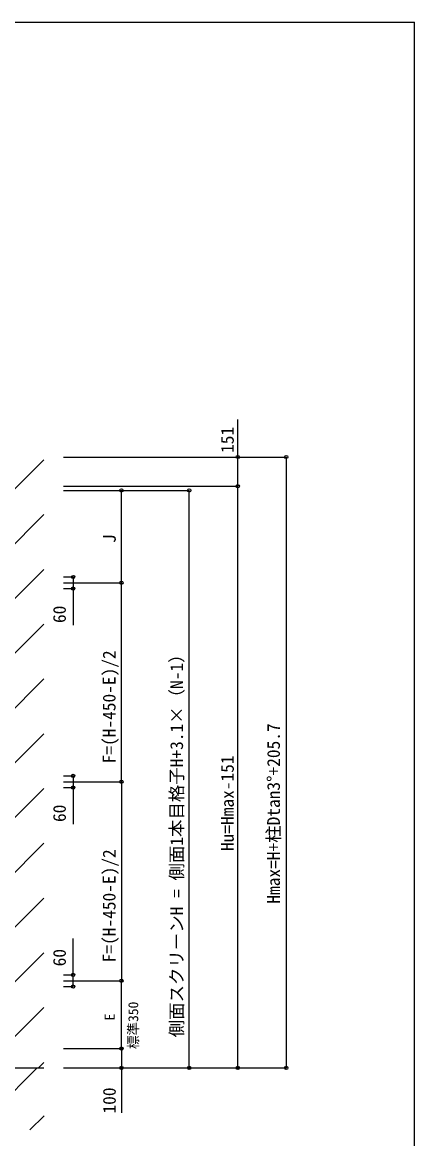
# Model space of a CAD drawing. Units: millimetres, scale not verified. Extents: x -6125 to 6125, y -9097 to 9042.
# Drawn here: x 4100 to 6125, y 2988 to 8753 of the extents above; entities that cross this region are included whole.
import ezdxf
from ezdxf.enums import TextEntityAlignment as Align

# ---------------------------------------------------------------- set-up
doc = ezdxf.new("R2010")
doc.units = ezdxf.units.MM
doc.header["$LTSCALE"] = 50
for name, color, linetype in [('0-6_YKK_A1', 4, 'Continuous'), ('0-7_YKK_D', 6, 'Continuous'), ('0-8_YKK_ZWAK', 7, 'Continuous')]:
    doc.layers.add(name, color=color, linetype=linetype)
doc.styles.add('ＭＳ ゴシック', font='')
doc.styles.get('ＭＳ ゴシック').set_extended_font_data('MS Gothic')

msp = doc.modelspace()

# ---------------------------------------------------------------- linework, layer by layer
at = {"layer": '0-6_YKK_A1'}
for p, q in [((4011.89, 6293.14), (4211.89, 6493.14)), ((4011.89, 6010.3), (4211.89, 6210.3)), ((4011.89, 5727.46), (4211.89, 5927.46)), ((4011.89, 5444.61), (4211.89, 5644.61)), ((4011.89, 5161.77), (4211.89, 5361.77)), ((4011.89, 4878.93), (4211.89, 5078.93)), ((4011.89, 4596.08), (4211.89, 4796.08)), ((4011.89, 4313.24), (4211.89, 4513.24)), ((4011.89, 4030.4), (4211.89, 4230.4)), ((4011.89, 3747.56), (4211.89, 3947.56)), ((4011.89, 3464.71), (4211.89, 3664.71)), ((-5655.61, 3353.31), (4211.89, 3353.29)), ((4176.86, 3353.31), (3856.74, 3033.19)), ((4183.33, 3353.31), (4211.89, 3381.87)), ((4212.69, 3106.3), (4139.58, 3033.19))]:
    msp.add_line(p, q, dxfattribs=at)
at = {"layer": '0-7_YKK_D'}
for p, q in [((4312.89, 6507.94), (5212.89, 6507.94)), ((4990.89, 6507.94), (5462.89, 6507.94)), ((5461.89, 6507.94), (5461.89, 3353.31)), ((4312.89, 6356.94), (5212.89, 6356.94)), ((4312.89, 6356.94), (5212.89, 6356.94)), ((5211.89, 3353.31), (5211.89, 6356.94)), ((4312.89, 6335.11), (4962.89, 6335.11)), ((4312.89, 6335.11), (4612.89, 6335.11)), ((4611.89, 5858.31), (4611.89, 6335.11)), ((4961.89, 3353.31), (4961.89, 6335.11)), ((4312.89, 5888.31), (4362.89, 5888.31)), ((4312.89, 5858.31), (4612.89, 5858.31)), ((4312.89, 5858.31), (4612.89, 5858.31)), ((4312.89, 5828.31), (4362.89, 5828.31)), ((4611.89, 4830.81), (4611.89, 5858.31)), ((4312.89, 4860.81), (4362.89, 4860.81)), ((4312.89, 4830.81), (4612.89, 4830.81)), ((4312.89, 4830.81), (4612.89, 4830.81)), ((4312.89, 4800.81), (4362.89, 4800.81)), ((4611.89, 4830.81), (4611.89, 3803.31)), ((4312.89, 3833.31), (4362.89, 3833.31)), ((4312.89, 3803.31), (4612.89, 3803.31)), ((4312.89, 3803.31), (4612.89, 3803.31)), ((4312.89, 3773.31), (4362.89, 3773.31)), ((4611.89, 3453.31), (4611.89, 3803.31)), ((4312.89, 3453.31), (4612.89, 3453.31)), ((4312.89, 3453.31), (4612.89, 3453.31)), ((4312.89, 3353.31), (4962.89, 3353.31)), ((4312.89, 3353.31), (4612.89, 3353.31)), ((4312.89, 3353.31), (5212.89, 3353.31)), ((4312.89, 3353.31), (5462.89, 3353.31))]:
    msp.add_line(p, q, dxfattribs=at)
for points in [[(5211.89, 6356.94), (5211.89, 6507.94), (5211.89, 6701.56)], [(4361.89, 5888.31), (4361.89, 5828.31), (4361.89, 5640.16)], [(4361.89, 4860.81), (4361.89, 4800.81), (4361.89, 4612.66)], [(4361.89, 3773.31), (4361.89, 3833.31), (4361.89, 4021.46)], [(4611.89, 3453.31), (4611.89, 3353.31), (4611.89, 3121.35)]]:
    msp.add_lwpolyline(points, dxfattribs=at)
for centre in [(5211.89, 6507.94), (5461.89, 6507.94), (4611.89, 6335.11), (4961.89, 6335.11), (5211.89, 6356.94), (5211.89, 6356.94), (4361.89, 5888.31), (4361.89, 5828.31), (4611.89, 5858.31), (4611.89, 5858.31), (4361.89, 4860.81), (4361.89, 4800.81), (4611.89, 4830.81), (4611.89, 4830.81), (4361.89, 3833.31), (4611.89, 3803.31), (4611.89, 3803.31), (4361.89, 3773.31), (4611.89, 3453.31), (4611.89, 3453.31), (4611.89, 3353.31), (4961.89, 3353.31), (5211.89, 3353.31), (5461.89, 3353.31)]:
    msp.add_circle(centre, 8.5, dxfattribs=at)
at = {"layer": '0-8_YKK_ZWAK'}
msp.add_line((-6125, 8752.6), (6125, 8752.6), dxfattribs=at)
msp.add_lwpolyline([(-6125, -9097.4), (6125, -9097.4), (6125, 8752.6)], dxfattribs=at)

# ---------------------------------------------------------------- texts
at = {"layer": '0-7_YKK_D', "style": 'ＭＳ ゴシック'}
for s, height, p in [('151', 65.98, (5211.09, 6528.94)), ('J', 65.98, (4601.89, 6063.21)), ('60', 65.98, (4344.39, 5650.5)), ('F=(H-450-E)/2', 65.98, (4600.86, 4926.01)), ('側面スクリーンH = 側面1本目格子H+3.1×（N-1）', 65.98, (4949.33, 3511.34)), ('Hmax=H+柱Dtan3°+205.7', 65.98, (5449.33, 4201.42)), ('Hu=Hmax-151', 65.98, (5211.09, 4473.14)), ('60', 65.98, (4344.39, 4623)), ('F=(H-450-E)/2', 65.98, (4600.86, 3898.51)), ('60', 65.98, (4344.39, 3877.65)), ('標準350', 51.32, (4713.43, 3450.52)), ('E', 51.32, (4591.89, 3598.68)), ('100', 65.98, (4601.89, 3117.55))]:
    msp.add_text(s, height=height, rotation=90, dxfattribs=at).set_placement(p, align=Align.BOTTOM_LEFT)

doc.saveas('drawing.dxf')
